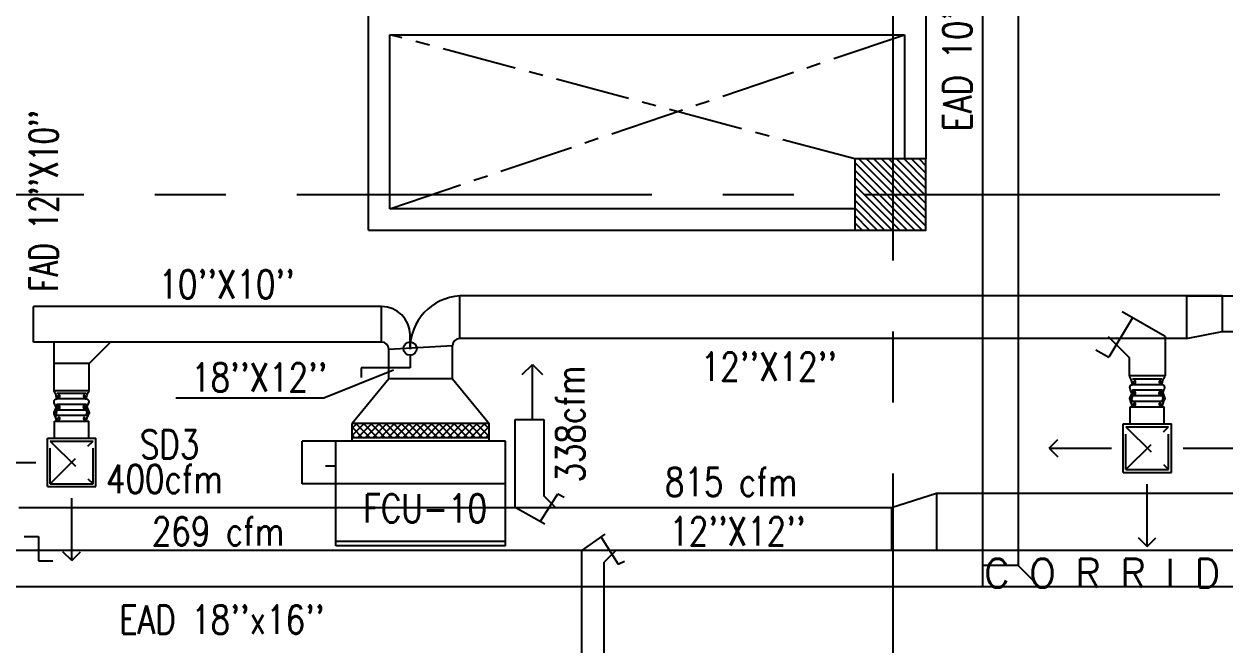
# Model space of a CAD drawing. Extents: x 417866200 to 417866302, y 43498034 to 43498122.
# Drawn here: x 417866218.66 to 417866227.12, y 43498058.87 to 43498063.24 of the extents above; entities that cross this region are included whole.
import ezdxf
from ezdxf.enums import TextEntityAlignment as Align

# ---------------------------------------------------------------- set-up
doc = ezdxf.new("R2010")
doc.units = 0
doc.header["$MEASUREMENT"] = 0
for name, pattern in [('CENTER2', [1.125, 0.75, -0.125, 0.125, -0.125]), ('CENTERX2', [4, 2.5, -0.5, 0.5, -0.5]), ('HIDDEN', [0.375, 0.25, -0.125])]:
    doc.linetypes.add(name, pattern=pattern)
doc.layers.get('0').update_dxf_attribs({"linetype": 'CONTINUOUS'})
for name, color, linetype in [('AXES', 11, 'CENTERX2'), ('COL', 7, 'CONTINUOUS'), ('DUCT', 6, 'CONTINUOUS'), ('EXDUCT', 10, 'CONTINUOUS'), ('FCU', 6, 'CONTINUOUS'), ('HAT', 11, 'CONTINUOUS'), ('M-AC-FLEX', 7, 'CONTINUOUS'), ('M-EGU.', 2, 'CONTINUOUS'), ('M-TEXT', 2, 'CONTINUOUS'), ('TEXT', 6, 'CONTINUOUS'), ('WALL', 9, 'CONTINUOUS')]:
    doc.layers.add(name, color=color, linetype=linetype)
doc.styles.add('ROMANS', font='ROMANS.shx', dxfattribs={"width": 0.6})

# ---------------------------------------------------------------- blocks, each defined once
blk = doc.blocks.new('*X81')
at = {"color": 0}
for p, q in [((238728.6, 139875), (239203.3, 140349.7)), ((238728.6, 139928.1), (239150.2, 140349.7)), ((238728.6, 139981.1), (239097.2, 140349.7)), ((238728.6, 140034.1), (239044.2, 140349.7)), ((238728.6, 140087.2), (238991.1, 140349.7)), ((238728.6, 140140.2), (238938.1, 140349.7)), ((238728.6, 140193.2), (238885.1, 140349.7)), ((238728.6, 140246.3), (238832, 140349.7)), ((238728.6, 140299.3), (238779, 140349.7)), ((238756.3, 139849.7), (239228.6, 140322)), ((238809.3, 139849.7), (239228.6, 140269)), ((238862.4, 139849.7), (239228.6, 140215.9)), ((238915.4, 139849.7), (239228.6, 140162.9)), ((238968.4, 139849.7), (239228.6, 140109.9)), ((239021.5, 139849.7), (239228.6, 140056.8)), ((239074.5, 139849.7), (239228.6, 140003.8)), ((239127.5, 139849.7), (239228.6, 139950.8)), ((239180.6, 139849.7), (239228.6, 139897.7))]:
    blk.add_line(p, q, dxfattribs=at)
blk = doc.blocks.new('COL50')
at = {"layer": 'COL'}
blk.add_lwpolyline([(-250, 250), (-250, -250), (250, -250), (250, 250)], close=True, dxfattribs=at)
blk = doc.blocks.new('*X25')
at = {"color": 0}
for p, q in [((-750.2, 2537.8), (-672.3, 2615.8)), ((-750.2, 2590.8), (-725.3, 2615.8)), ((-659.6, 2515.8), (-750.2, 2606.4)), ((-712.7, 2515.8), (-750.2, 2553.4)), ((-719.2, 2515.8), (-619.2, 2615.8)), ((-606.6, 2515.8), (-706.6, 2615.8)), ((-666.2, 2515.8), (-566.2, 2615.8)), ((-553.6, 2515.8), (-653.6, 2615.8)), ((-613.2, 2515.8), (-513.2, 2615.8)), ((-500.5, 2515.8), (-600.5, 2615.8)), ((-560.1, 2515.8), (-460.1, 2615.8)), ((-447.5, 2515.8), (-547.5, 2615.8)), ((-507.1, 2515.8), (-407.1, 2615.8)), ((-394.5, 2515.8), (-494.5, 2615.8)), ((-454.1, 2515.8), (-354.1, 2615.8)), ((-341.4, 2515.8), (-441.4, 2615.8)), ((-401, 2515.8), (-301, 2615.8)), ((-288.4, 2515.8), (-388.4, 2615.8)), ((-348, 2515.8), (-248, 2615.8)), ((-235.4, 2515.8), (-335.4, 2615.8)), ((-295, 2515.8), (-195, 2615.8)), ((-182.3, 2515.8), (-282.3, 2615.8)), ((-241.9, 2515.8), (-141.9, 2615.8)), ((-129.3, 2515.8), (-229.3, 2615.8)), ((-188.9, 2515.8), (-88.9, 2615.8)), ((-76.3, 2515.8), (-176.3, 2615.8)), ((-135.9, 2515.8), (-35.9, 2615.8)), ((-23.2, 2515.8), (-123.2, 2615.8)), ((-82.8, 2515.8), (17.2, 2615.8)), ((29.8, 2515.8), (-70.2, 2615.8)), ((-29.8, 2515.8), (70.2, 2615.8)), ((82.8, 2515.8), (-17.2, 2615.8)), ((23.2, 2515.8), (123.2, 2615.8)), ((135.9, 2515.8), (35.9, 2615.8)), ((76.3, 2515.8), (176.3, 2615.8)), ((188.9, 2515.8), (88.9, 2615.8)), ((129.3, 2515.8), (214.8, 2601.2)), ((214.8, 2543), (141.9, 2615.8)), ((182.3, 2515.8), (214.8, 2548.2)), ((214.8, 2596), (195, 2615.8))]:
    blk.add_line(p, q, dxfattribs=at)
blk = doc.blocks.new('WAP16')
at = {"color": 6}
for p, q in [((-597, 0), (-597, -737)), ((-597, 0), (597, 0)), ((597, 0), (597, -737)), ((-597, -437), (597, -437)), ((-597, -737), (597, -737))]:
    blk.add_line(p, q, dxfattribs=at)
at = {"color": 3}
for p, q in [((-597, -32), (597, -32)), ((597, -437), (835, -437)), ((835, -437), (835, -737)), ((597, -562), (670.3, -562)), ((-482.5, -737), (-482.5, -862)), ((482.5, -737), (482.5, -862)), ((597, -737), (835, -737)), ((-482.5, -762), (482.5, -762)), ((-482.5, -862), (482.5, -862))]:
    blk.add_line(p, q, dxfattribs=at)
at = {"color": 11}
blk.add_blockref('*X25', (267.7, -3377.8), dxfattribs=at)

msp = doc.modelspace()

# ---------------------------------------------------------------- linework, layer by layer
at = {"layer": 'AXES'}
for p, q in [((417866224.784, 43498033.5727), (417866224.784, 43498111.2854)), ((417866200.584, 43498062.037), (417866268.624, 43498062.037))]:
    msp.add_line(p, q, dxfattribs=at)
at = {"layer": 'DUCT', "linetype": 'ByBlock'}
for p, q in [((417866221.7312, 43498061.0236), (417866221.7312, 43498061.3236)), ((417866226.8508, 43498061.3236), (417866221.7312, 43498061.3236)), ((417866226.8508, 43498061.3236), (417866226.8508, 43498061.0236)), ((417866226.8508, 43498061.3236), (417866227.1, 43498061.3236)), ((417866227.1, 43498061.3236), (417866227.1, 43498061.0736)), ((417866227.1, 43498061.3236), (417866234.3338, 43498061.3236)), ((417866218.7304, 43498060.9986), (417866218.7304, 43498061.2486)), ((417866221.1812, 43498061.2486), (417866218.7304, 43498061.2486)), ((417866221.1812, 43498060.9986), (417866221.1812, 43498061.2486)), ((417866226.8508, 43498061.0236), (417866227.1, 43498061.0736)), ((417866227.1, 43498061.0736), (417866234.3338, 43498061.0736)), ((417866221.1812, 43498060.9986), (417866218.7304, 43498060.9986)), ((417866221.2312, 43498060.9486), (417866221.6812, 43498060.9736)), ((417866221.3812, 43498060.9486), (417866221.3812, 43498061.0486)), ((417866221.6812, 43498060.7398), (417866221.6812, 43498060.9736)), ((417866226.8508, 43498061.0236), (417866221.7312, 43498061.0236)), ((417866221.2312, 43498060.7398), (417866221.2312, 43498060.9486)), ((417866221.3817, 43498060.9058), (417866221.3817, 43498060.8176)), ((417866219.1219, 43498060.8486), (417866218.8719, 43498060.8486)), ((417866221.0382, 43498060.8176), (417866221.0382, 43498060.7489)), ((417866221.3817, 43498060.8176), (417866221.0382, 43498060.8176)), ((417866221.2312, 43498060.7398), (417866220.9737, 43498060.4255)), ((417866221.6812, 43498060.7398), (417866221.2312, 43498060.7398)), ((417866221.6812, 43498060.7398), (417866221.9387, 43498060.4255)), ((417866222.1227, 43498060.4541), (417866222.3227, 43498060.4541)), ((417866222.3227, 43498060.4541), (417866222.3227, 43498059.9159)), ((417866225.0892, 43498059.9323), (417866224.7732, 43498059.8323)), ((417866225.0892, 43498059.9323), (417866225.0892, 43498059.5323)), ((417866234.372, 43498059.9323), (417866225.0892, 43498059.9323)), ((417866224.7732, 43498059.8323), (417866218.6271, 43498059.8323)), ((417866224.7732, 43498059.8323), (417866224.7732, 43498059.5323)), ((417866218.6638, 43498059.6298), (417866218.7643, 43498059.6298)), ((417866218.7643, 43498059.6298), (417866218.7643, 43498059.4578)), ((417866234.2672, 43498059.5323), (417866218.5271, 43498059.5323)), ((417866218.7643, 43498059.4578), (417866218.8647, 43498059.4578))]:
    msp.add_line(p, q, dxfattribs=at)
at = {"layer": 'DUCT', "linetype": 'Continuous'}
msp.add_line((417866227.1, 43498061.3236), (417866221.7312, 43498061.3236), dxfattribs=at)
at = {"layer": 'DUCT'}
for p, q in [((417866226.469, 43498061.1694), (417866226.3018, 43498060.8923)), ((417866226.6989, 43498061.0367), (417866226.3978, 43498061.2105)), ((417866218.8719, 43498060.9987), (417866218.8719, 43498060.6574)), ((417866219.2719, 43498060.9987), (417866219.1219, 43498060.8487)), ((417866226.2989, 43498061.0367), (417866226.4489, 43498060.8867)), ((417866226.6989, 43498061.0367), (417866226.6989, 43498060.7617)), ((417866226.4489, 43498060.7617), (417866226.4489, 43498060.8867)), ((417866219.1219, 43498060.6574), (417866219.1219, 43498060.8487)), ((417866226.6989, 43498060.7617), (417866226.4489, 43498060.7617)), ((417866218.8719, 43498060.6574), (417866219.1219, 43498060.6574)), ((417866222.1227, 43498059.8359), (417866222.1227, 43498060.4541)), ((417866222.3012, 43498059.7389), (417866222.4214, 43498059.9304)), ((417866222.4027, 43498059.8359), (417866222.3227, 43498059.9159)), ((417866222.4214, 43498059.9304), (417866222.4665, 43498059.9074)), ((417866222.4214, 43498059.9304), (417866222.4214, 43498059.9304)), ((417866222.1227, 43498059.8359), (417866222.3307, 43498059.7183)), ((417866222.5879, 43498059.5286), (417866222.7559, 43498059.6462)), ((417866222.7264, 43498059.6256), (417866222.8466, 43498059.4341)), ((417866222.5879, 43498059.5286), (417866222.5879, 43498054.5158)), ((417866222.8279, 43498059.5286), (417866222.7479, 43498059.4486)), ((417866222.7479, 43498054.5158), (417866222.7479, 43498059.4486)), ((417866222.8466, 43498059.4341), (417866222.8917, 43498059.4571)), ((417866222.8466, 43498059.4341), (417866222.8466, 43498059.4341))]:
    msp.add_line(p, q, dxfattribs=at)
at = {"layer": 'DUCT', "linetype": 'HIDDEN'}
msp.add_line((417866226.2116, 43498060.9444), (417866226.3018, 43498060.8923), dxfattribs=at)
at = {"layer": 'DUCT', "color": 4, "linetype": 'ByBlock'}
for p, q in [((417866221.2659, 43498060.8018), (417866220.7746, 43498060.6042)), ((417866220.7746, 43498060.6042), (417866219.7318, 43498060.6042))]:
    msp.add_line(p, q, dxfattribs=at)
at = {"layer": 'DUCT', "linetype": 'ByBlock'}
msp.add_circle((417866221.3817, 43498060.9524), 0.0466, dxfattribs=at)
for centre, radius, start, end in [((417866221.7533, 43498060.9521), 0.3721, 93.40247, 180.5474), ((417866221.1812, 43498061.0486), 0.2, 0, 90), ((417866221.1812, 43498060.9486), 0.05, 0, 90), ((417866221.7312, 43498060.9736), 0.05, 90, 180)]:
    msp.add_arc(centre, radius, start, end, dxfattribs=at)
at = {"layer": 'EXDUCT', "linetype": 'ByBlock'}
for p, q in [((417866225.4136, 43498064.8974), (417866225.4136, 43498059.2756)), ((417866225.6636, 43498064.8974), (417866225.6636, 43498059.4256)), ((417866225.6636, 43498059.4256), (417866225.4136, 43498059.4256)), ((417866225.6636, 43498059.4256), (417866225.8136, 43498059.2756)), ((417866232.4669, 43498059.2756), (417866217.1545, 43498059.2756))]:
    msp.add_line(p, q, dxfattribs=at)
at = {"layer": 'M-AC-FLEX', "color": 11}
for p, q in [((417866226.6775, 43498060.7371), (417866226.47, 43498060.7371)), ((417866219.1009, 43498060.6371), (417866218.8934, 43498060.6371)), ((417866226.6775, 43498060.6981), (417866226.47, 43498060.6981)), ((417866226.6775, 43498060.6591), (417866226.47, 43498060.6591)), ((417866219.1009, 43498060.5981), (417866218.8934, 43498060.5981)), ((417866219.1009, 43498060.5591), (417866218.8934, 43498060.5591)), ((417866226.6775, 43498060.6201), (417866226.47, 43498060.6201)), ((417866226.6775, 43498060.5811), (417866226.47, 43498060.5811)), ((417866219.1009, 43498060.5201), (417866218.8934, 43498060.5201)), ((417866219.1009, 43498060.4811), (417866218.8934, 43498060.4811))]:
    msp.add_line(p, q, dxfattribs=at)
at = {"layer": 'M-AC-FLEX'}
for points in [[(417866226.47, 43498060.6201, 1), (417866226.47, 43498060.6591, -1), (417866226.47, 43498060.6981, 1), (417866226.47, 43498060.7371, -0.506414), (417866226.4513, 43498060.7617, -0.506414)], [(417866226.6775, 43498060.6201, -1), (417866226.6775, 43498060.6591, 1), (417866226.6775, 43498060.6981, -1), (417866226.6775, 43498060.7371, 0.506414), (417866226.6962, 43498060.7617, 0.506414)], [(417866218.8934, 43498060.5201, 1), (417866218.8934, 43498060.5591, -1), (417866218.8934, 43498060.5981, 1), (417866218.8934, 43498060.6371, -0.437675), (417866218.8739, 43498060.6574, -0.437675)], [(417866219.1009, 43498060.5201, -1), (417866219.1009, 43498060.5591, 1), (417866219.1009, 43498060.5981, -1), (417866219.1009, 43498060.6371, 0.437675), (417866219.1203, 43498060.6574, 0.437675)], [(417866226.47, 43498060.6591, -1), (417866226.47, 43498060.6201, 1), (417866226.47, 43498060.5811)], [(417866226.6775, 43498060.6591, 1), (417866226.6775, 43498060.6201, -1), (417866226.6775, 43498060.5811)], [(417866218.8934, 43498060.5591, -1), (417866218.8934, 43498060.5201, 1), (417866218.8934, 43498060.4811)], [(417866219.1009, 43498060.5591, 1), (417866219.1009, 43498060.5201, -1), (417866219.1009, 43498060.4811)], [(417866226.47, 43498060.5811, -1.000001), (417866226.47, 43498060.6201)], [(417866226.47, 43498060.5421, 1), (417866226.47, 43498060.5811, -1), (417866226.47, 43498060.6201)], [(417866226.47, 43498060.6201, 1.000001), (417866226.47, 43498060.5811)], [(417866226.6775, 43498060.5421, -1), (417866226.6775, 43498060.5811, 1), (417866226.6775, 43498060.6201)], [(417866226.6775, 43498060.5811, 1), (417866226.6775, 43498060.6201)], [(417866226.6775, 43498060.6201, -1), (417866226.6775, 43498060.5811)], [(417866218.8933, 43498060.4811, -1.000001), (417866218.8934, 43498060.5201)], [(417866218.8933, 43498060.5201, 1.000001), (417866218.8934, 43498060.4811)], [(417866218.8934, 43498060.4421, 1), (417866218.8934, 43498060.4811, -1), (417866218.8934, 43498060.5201)], [(417866219.1009, 43498060.4421, -1), (417866219.1009, 43498060.4811, 1), (417866219.1009, 43498060.5201)], [(417866219.1009, 43498060.4811, 1), (417866219.1009, 43498060.5201)], [(417866219.1009, 43498060.5201, -1), (417866219.1009, 43498060.4811)]]:
    msp.add_lwpolyline(points, format="xyb", dxfattribs=at)
at = {"layer": 'M-EGU.'}
for p, q in [((417866222.172, 43498060.7696), (417866222.2427, 43498060.8403)), ((417866222.2427, 43498060.8403), (417866222.3135, 43498060.7696)), ((417866222.2427, 43498060.4541), (417866222.2427, 43498060.8403)), ((417866226.4538, 43498060.5421), (417866226.6938, 43498060.5421)), ((417866226.4538, 43498060.4221), (417866226.4538, 43498060.5421)), ((417866226.6938, 43498060.4221), (417866226.6938, 43498060.5421)), ((417866218.8782, 43498060.3221), (417866218.8782, 43498060.4421)), ((417866218.8782, 43498060.4421), (417866219.1182, 43498060.4421)), ((417866219.1182, 43498060.3221), (417866219.1182, 43498060.4421)), ((417866226.4034, 43498060.0813), (417866226.4034, 43498060.4221)), ((417866226.4034, 43498060.4221), (417866226.7442, 43498060.4221)), ((417866226.7442, 43498060.0813), (417866226.7442, 43498060.4221)), ((417866218.8278, 43498060.3221), (417866219.1686, 43498060.3221)), ((417866218.8278, 43498059.9813), (417866218.8278, 43498060.3221)), ((417866219.1686, 43498059.9813), (417866219.1686, 43498060.3221)), ((417866225.8826, 43498060.2517), (417866225.9437, 43498060.3128)), ((417866225.8826, 43498060.2517), (417866226.3214, 43498060.2517)), ((417866225.8826, 43498060.2517), (417866225.9437, 43498060.1906)), ((417866226.8262, 43498060.2517), (417866227.265, 43498060.2517)), ((417866218.307, 43498060.1517), (417866218.7458, 43498060.1517)), ((417866226.4034, 43498060.0813), (417866226.7442, 43498060.0813)), ((417866218.8278, 43498059.9813), (417866219.1686, 43498059.9813)), ((417866226.5738, 43498059.5605), (417866226.5738, 43498059.9993)), ((417866218.9982, 43498059.4605), (417866218.9982, 43498059.8993)), ((417866226.5738, 43498059.5605), (417866226.5127, 43498059.6216)), ((417866226.5738, 43498059.5605), (417866226.6349, 43498059.6216)), ((417866218.9982, 43498059.4605), (417866218.9371, 43498059.5216)), ((417866218.9982, 43498059.4605), (417866219.0593, 43498059.5216))]:
    msp.add_line(p, q, dxfattribs=at)
at = {"layer": 'M-EGU.', "linetype": 'HIDDEN'}
for p, q in [((417866226.4234, 43498060.1013), (417866226.7242, 43498060.4021)), ((417866226.4234, 43498060.4021), (417866226.7242, 43498060.1013)), ((417866226.4234, 43498060.1013), (417866226.4234, 43498060.4021)), ((417866226.4234, 43498060.4021), (417866226.7242, 43498060.4021)), ((417866226.7242, 43498060.1013), (417866226.7242, 43498060.4021)), ((417866218.8478, 43498060.3021), (417866219.1486, 43498060.3021)), ((417866218.8478, 43498060.0013), (417866218.8478, 43498060.3021)), ((417866218.8478, 43498060.3021), (417866219.1486, 43498060.0013)), ((417866218.8478, 43498060.0013), (417866219.1486, 43498060.3021)), ((417866219.1486, 43498060.0013), (417866219.1486, 43498060.3021)), ((417866226.4234, 43498060.1013), (417866226.7242, 43498060.1013)), ((417866218.8478, 43498060.0013), (417866219.1486, 43498060.0013))]:
    msp.add_line(p, q, dxfattribs=at)
at = {"layer": 'WALL'}
for p, q in [((417866225.014, 43498065.562), (417866225.014, 43498062.287)), ((417866221.089, 43498061.787), (417866221.089, 43498063.4095)), ((417866221.239, 43498061.937), (417866221.239, 43498063.162)), ((417866221.239, 43498063.162), (417866224.8649, 43498063.162)), ((417866224.8649, 43498063.162), (417866224.8649, 43498062.287)), ((417866224.514, 43498061.937), (417866221.239, 43498061.937)), ((417866221.089, 43498061.787), (417866224.514, 43498061.787))]:
    msp.add_line(p, q, dxfattribs=at)
at = {"layer": 'WALL', "color": 11, "linetype": 'CENTER2', "ltscale": 0.7}
for p, q in [((417866224.514, 43498062.287), (417866221.239, 43498063.162)), ((417866221.239, 43498061.937), (417866224.8649, 43498063.162))]:
    msp.add_line(p, q, dxfattribs=at)
at = {"layer": 'WALL', "linetype": 'ByBlock', "ltscale": 0.3}
msp.add_lwpolyline([(417866225.014, 43498062.287), (417866224.514, 43498062.287), (417866224.514, 43498061.787), (417866225.014, 43498061.787)], close=True, dxfattribs=at)

# ---------------------------------------------------------------- block references
at = {"layer": 'COL', "xscale": 0.0009999871253967285, "yscale": 0.001000002026557922, "zscale": 0.001}
msp.add_blockref('COL50', (417866224.764, 43498062.037), dxfattribs=at)
at = {"layer": 'FCU', "linetype": 'ByBlock', "xscale": 0.0009999871253967285, "yscale": 0.001000002026557922, "zscale": 0.001, "rotation": 180}
msp.add_blockref('WAP16', (417866221.4562, 43498059.5635), dxfattribs=at)
at = {"layer": 'HAT', "xscale": -0.0009999871253967285, "yscale": 0.001000002026557922, "zscale": 0.001}
msp.add_blockref('*X81', (417866463.7425, 43497921.9372), dxfattribs=at)

# ---------------------------------------------------------------- texts
at = {"layer": 'M-TEXT', "style": 'ROMANS'}
for s, width, p in [("EAD 10''x10''", 0.8, (417866225.3364, 43498062.4804)), ("FAD 12''X10''", 0.7, (417866218.9016, 43498061.3527)), ('338cfm', 0.8, (417866222.6101, 43498060.0097))]:
    msp.add_text(s, height=0.2, rotation=90, dxfattribs=dict(at, width=width)).set_placement(p)
at = {"layer": 'M-TEXT', "style": 'ROMANS', "width": 0.8}
for s, p in [("10''X10''", (417866219.6102, 43498061.3051)), ("12''X12''", (417866223.4287, 43498060.7258)), ("18''X12''", (417866219.8399, 43498060.6497)), ('SD3', (417866219.4788, 43498060.1783)), ('400cfm', (417866219.2404, 43498059.9345)), ('815 cfm', (417866223.1769, 43498059.9142)), ('FCU-10', (417866221.0531, 43498059.7276)), ('269 cfm', (417866219.5628, 43498059.5663)), ("12''X12''", (417866223.2073, 43498059.5663)), ("EAD 18''x16''", (417866219.3328, 43498058.9448))]:
    msp.add_text(s, height=0.2, dxfattribs=at).set_placement(p)
at = {"layer": 'TEXT', "color": 9, "style": 'ROMANS'}
msp.add_text('C O R R I D O R', height=0.2, dxfattribs=at).set_placement((417866226.5773, 43498059.2719), align=Align.CENTER)

doc.saveas('drawing.dxf')
